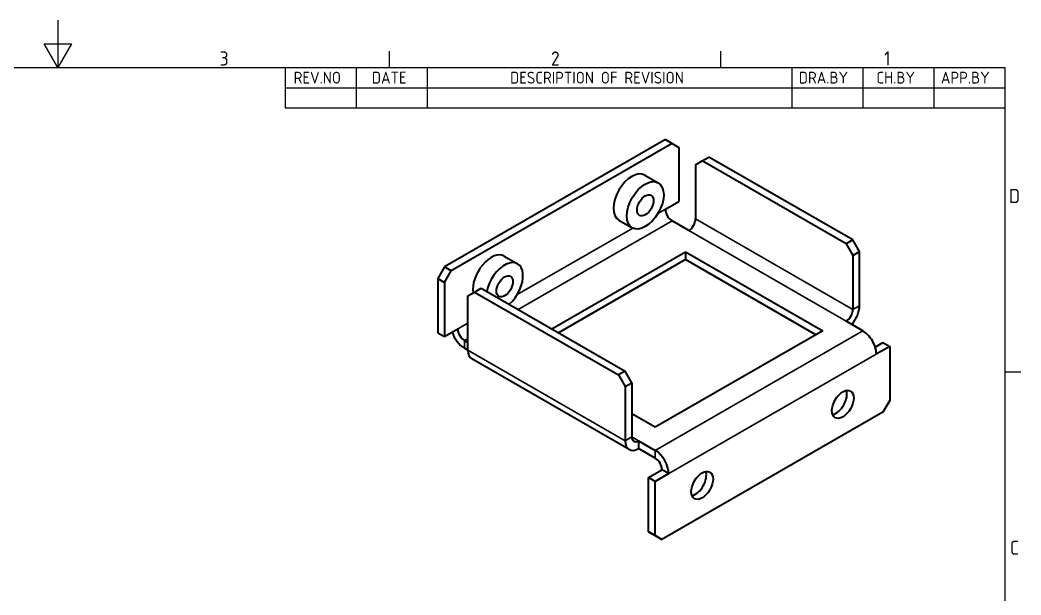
# Model space of a CAD drawing. Header units: millimetres. Extents: x 0 to 420, y 0 to 297.
# Drawn here: x 202 to 413.4, y 175.6 to 297 of the extents above; entities that cross this region are included whole.
import ezdxf

# ---------------------------------------------------------------- set-up
doc = ezdxf.new("R2010")
doc.units = ezdxf.units.MM
doc.layers.get('0').update_dxf_attribs({"color": 3, "lineweight": 25})
for name, color, linetype, lineweight in [('가시적인 것(ISO)', 3, 'Continuous', 40), ('가시적인 좁은 것(ISO)', 3, 'Continuous', 35), ('경계(ISO)', 7, 'Continuous', 25), ('기호(ISO)', 5, 'Continuous', 25)]:
    doc.layers.add(name, color=color, linetype=linetype, lineweight=lineweight)
doc.styles.add('ISO Proportiona M2B', font='isocp.shx')
doc.styles.add('문자 텍스트_M2B', font='isocp.shx')

# ---------------------------------------------------------------- blocks, each defined once
blk = doc.blocks.new('경계 Default Border')
at = {"layer": '경계(ISO)'}
for p, q in [((280, 287.0000076293945), (280, 290.4000091552734)), ((350, 287.0000076293945), (350, 290.4000091552734)), ((410, 222.7499961853027), (413.4000015258789, 222.7499961853027))]:
    blk.add_line(p, q, dxfattribs=at)
at = {"layer": '경계(ISO)', "flags": 128}
for points in [[(210, 297.0000076293945), (210, 287.0000076293945), (207.1132469177246, 292.0000076293945), (212.8867530822754, 292.0000076293945), (210, 287.0000076293945)], [(10, 10), (10, 287.0000076293945), (410, 287.0000076293945), (410, 10), (10, 10)]]:
    blk.add_lwpolyline(points, dxfattribs=at)
at = {"layer": '경계(ISO)', "color": 2, "char_height": 3.00000011920929, "attachment_point": 7, "style": '문자 텍스트_M2B'}
for s, insert in [('3', (244.1685395229535, 287.3713945155963)), ('2', (314.127739416884, 287.3713945155963)), ('1', (384.4860661041481, 287.4)), ('D', (410.878270202895, 258.3463944559917)), ('C', (411.0445395201643, 184.0963944559917))]:
    blk.add_mtext(s, dxfattribs=dict(at, insert=insert))
blk = doc.blocks.new('리비전 내역')
at = {"layer": '기호(ISO)'}
for p, q in [((258, 287.0000076293945), (410, 287.0000076293945)), ((258, 287.0000076293945), (258, 282.7200076293945)), ((273, 287.0000076293945), (273, 282.7200076293945)), ((288, 287.0000076293945), (288, 282.7200076293945)), ((365, 287.0000076293945), (365, 282.7200076293945)), ((380, 287.0000076293945), (380, 282.7200076293945)), ((395, 287.0000076293945), (395, 282.7200076293945)), ((410, 287.0000076293945), (410, 282.7200076293945)), ((258, 282.7200076293945), (410, 282.7200076293945)), ((258, 282.7200076293945), (258, 278.4400076293945)), ((273, 282.7200076293945), (273, 278.4400076293945)), ((288, 282.7200076293945), (288, 278.4400076293945)), ((365, 282.7200076293945), (365, 278.4400076293945)), ((380, 282.7200076293945), (380, 278.4400076293945)), ((395, 282.7200076293945), (395, 278.4400076293945)), ((410, 282.7200076293945), (410, 278.4400076293945)), ((258, 278.4400076293945), (410, 278.4400076293945))]:
    blk.add_line(p, q, dxfattribs=at)
at = {"layer": '기호(ISO)', "color": 2, "char_height": 2.5, "attachment_point": 7, "style": 'ISO Proportiona M2B'}
for s, insert in [('REV.NO', (259.7871163682308, 283.5831900503393)), ('DATE', (276.3142317728366, 283.5831900503393)), ('DESCRIPTION OF REVISION', (305.5070204333629, 283.5831900503393)), ('DRA.BY', (366.4757339553204, 283.5831900503393)), ('CH.BY', (382.8642915086117, 283.5831900503393)), ('APP.BY', (396.4777339604404, 283.5831900503393))]:
    blk.add_mtext(s, dxfattribs=dict(at, insert=insert))

msp = doc.modelspace()

# ---------------------------------------------------------------- linework, layer by layer
at = {"layer": '가시적인 것(ISO)'}
for p, q in [((338.2920808842117, 271.7457993394036), (291.6230333259065, 244.8708822291215)), ((339.706294446585, 270.931407911819), (293.0372468882798, 244.0564908015369)), ((338.2920808842117, 271.7457993394036), (339.706294446585, 270.931407911819)), ((339.706294446585, 270.931407911819), (341.1205080089575, 270.110705089718)), ((341.1205080089575, 270.110705089718), (341.1205080089545, 258.6650453419207)), ((344.656041914891, 266.4459436655877), (346.0702554772648, 267.2666464876885)), ((344.656041914891, 266.4459436655877), (344.6560419148881, 255.0002839177904)), ((346.0702554772648, 267.2666464876885), (347.4844690396377, 268.0810379152728)), ((376.4758470682909, 249.7572307946206), (346.0702554772648, 267.2666464876885)), ((377.8900606306638, 250.571622222205), (347.4844690396377, 268.0810379152728)), ((333.965690236059, 264.270891246371), (336.7941173608056, 262.6421083912019)), ((338.2920808842086, 257.036262486752), (341.1205080089545, 258.6650453419207)), ((328.476335908633, 254.7384734487727), (331.3047630333796, 253.1096905936036)), ((343.2418283525147, 252.5507982405208), (339.7062944465815, 254.5867768094822)), ((377.8900606306638, 250.571622222205), (376.4758470682909, 249.7572307946206)), ((376.4758470682909, 249.7572307946206), (377.8900606306638, 247.3077451173508)), ((379.3042741930367, 248.1221365449351), (377.8900606306638, 250.571622222205)), ((314.2997699352953, 231.8122181124467), (342.5347215713294, 248.0716453888065)), ((342.5347215713294, 248.0716453888065), (371.5260995999822, 231.3766211233233)), ((342.5347215713294, 248.0716453888065), (342.534721571329, 246.4365511391212)), ((377.8900606306638, 247.3077451173508), (379.3042741930367, 248.1221365449351)), ((379.3042741930337, 236.6764767971378), (379.3042741930367, 248.1221365449351)), ((304.2672054262284, 247.1686712671006), (307.095632550975, 245.5398884119315)), ((342.534721571329, 246.4365511391212), (315.7194634544926, 230.9946709876042)), ((370.1064060807844, 230.5590739984805), (342.534721571329, 246.4365511391212)), ((377.8900606306638, 247.3077451173508), (377.8900606306609, 235.8620853695535)), ((291.6230333259065, 244.8708822291215), (290.2088197635331, 242.4213965518518)), ((293.0372468882798, 244.0564908015369), (291.6230333259065, 244.8708822291215)), ((291.6230333259065, 241.6070051242673), (293.0372468882798, 244.0564908015369)), ((290.2088197635331, 242.4213965518518), (291.6230333259065, 241.6070051242673)), ((290.2088197635331, 242.4213965518518), (290.2088197635302, 230.9757368040546)), ((291.6230333259065, 241.6070051242673), (291.6230333259035, 230.1613453764701)), ((296.572780794213, 238.7566351277214), (297.9869943565867, 239.5773379498221)), ((297.9869943565867, 239.5773379498221), (299.4012079189596, 240.3917293774064)), ((297.9869943565867, 239.5773379498221), (328.3925859476128, 222.0679222567543)), ((299.4012079189596, 240.3917293774064), (329.8067995099857, 222.8823136843386)), ((296.57278079421, 227.3109753799241), (296.572780794213, 238.7566351277214)), ((380.0113809742208, 231.3766211233225), (376.4758470682875, 233.4125996922839)), ((290.2088197635302, 230.9757368040546), (291.6230333259035, 230.1613453764701)), ((291.6230333259035, 230.1613453764701), (294.4514604506492, 231.7901282316386)), ((371.5260995999822, 231.3766211233233), (336.17076054066, 211.0168354337157)), ((295.8656740130221, 229.3406425543688), (296.5727807942104, 228.9334468405755)), ((382.5907136470627, 227.9629886691726), (384.2540216613392, 228.920824051536)), ((384.2540216613392, 228.920824051536), (385.6682352237124, 228.1064326239515)), ((296.572801946453, 227.2983404101236), (295.8656740130217, 227.7055483046834)), ((385.6682352237124, 228.1064326239515), (382.8398080989666, 226.4776497687828)), ((385.6682352237124, 228.1064326239515), (385.6682352237095, 216.6607728761542)), ((330.6390977883918, 206.3352259422746), (297.4050790726191, 225.4734244905115)), ((329.8067995099857, 222.8823136843386), (328.3925859476128, 222.0679222567543)), ((328.3925859476128, 222.0679222567543), (329.8067995099857, 219.6184365794844)), ((331.2210130723586, 220.4328280070687), (329.8067995099857, 222.8823136843386)), ((329.8067995099857, 219.6184365794844), (331.2210130723586, 220.4328280070687)), ((331.2210130723586, 220.4328280070687), (331.2210130723556, 208.9871682592715)), ((329.8067995099857, 219.6184365794844), (329.8067995099827, 208.1727768316872)), ((385.6682352237095, 216.6607728761542), (384.2540216613362, 214.2112871988846)), ((336.17076054066, 211.0168354337157), (331.2210130723569, 213.8672054302597)), ((384.2540216613362, 214.2112871988846), (337.584974103031, 187.3363700886026)), ((332.6352266347282, 208.1664654371705), (332.6352266347277, 206.5313711874852)), ((332.6352266347282, 208.1664654371705), (336.1707605406614, 206.1304868682091)), ((336.170760540661, 204.4953926185238), (332.6352266347277, 206.5313711874852)), ((334.7565469782882, 200.4171240860854), (337.5849741030339, 202.0459069412539)), ((338.9991876654071, 201.2315155136694), (336.1707605406615, 199.6027326585008)), ((338.9991876654071, 201.2315155136694), (337.5849741030339, 202.0459069412539)), ((336.1707605406615, 199.6027326585008), (334.7565469782882, 200.4171240860854)), ((334.7565469782853, 188.9714643382881), (334.7565469782882, 200.4171240860854)), ((336.1707605406585, 188.1570729107036), (336.1707605406615, 199.6027326585008)), ((336.1707605406585, 188.1570729107036), (334.7565469782853, 188.9714643382881)), ((334.7565469782853, 188.9714643382881), (336.1707605406577, 188.1507615161871)), ((337.584974103031, 187.3363700886026), (336.1707605406585, 188.1570729107036)), ((336.1707605406577, 188.1507615161871), (337.584974103031, 187.3363700886026))]:
    msp.add_line(p, q, dxfattribs=at)
for centre, major_axis, ratio, start_param, end_param in [((331.221013072346, 259.5046823475719), (-2.744677163713003, -4.766208898799165), 0.5780931159156388, 3.141592674663238, 6.283185307179595), ((339.706294446582, 256.2218710591675), (-0.9980644231682627, 1.73316687229067), 0.5780931159159813, 0.7873318718207152, 2.358128198615596), ((343.2418283525152, 254.1858924902061), (-0.9980644231684669, -1.733166872290544), 0.5780931159156389, 0.7834644549743359, 2.354260781769254), ((301.5225282625154, 242.4024623683015), (2.744677163713287, 4.766208898798999), 0.5780931159156389, 0, 2.530971714143687), ((304.350955387262, 240.7736795131324), (2.744677163713288, 4.766208898798998), 0.5780931159156388, 4.178033609367635, 8.38833700499176), ((376.475847068288, 235.0476939419692), (-0.9980644231684669, -1.733166872290544), 0.5780931159156389, 0.7834644549743359, 2.354260781769254), ((376.475847068288, 235.0476939419692), (1.996128846336739, 3.466333744581227), 0.5780931159156389, 4.350291589648608, 5.495853435358811), ((295.8656740130226, 230.9757368040541), (-1.996128846336528, 3.46633374458133), 0.5780931159159789, 1.210160681113727, 2.358128198615605), ((295.8656740130226, 230.9757368040541), (0.9980644231684661, -1.733166872290545), 0.5780931159159812, 3.928924525410036, 5.499720852204918), ((380.01138097422, 228.1064326239519), (-1.996128846336929, 3.466333744581094), 0.5780931159159798, 3.928924525410025, 5.499720852204944), ((299.4012079189558, 228.9397582350927), (-1.996128846336747, -3.466333744581229), 0.5780931159156389, 5.49585343535882, 6.283185307179608), ((374.3545267247273, 216.6797070597046), (1.621854687648425, 2.816396167472332), 0.5780931159156388, 3.590857700694123, 5.83392026007439), ((332.6352266347286, 209.8015596868558), (-1.996128846336731, -3.466333744581214), 0.5780931159156388, 5.495853435358811, 7.0666497621537), ((332.6352266347286, 209.8015596868558), (-0.9980644231683676, -1.733166872290611), 0.5780931159156388, 5.495853435358811, 7.066649762153751), ((336.1707605406605, 202.8602983688385), (1.996128846336522, -3.466333744581335), 0.5780931159159813, 0.7873318718207258, 2.358128198615621), ((336.1707605406605, 202.8602983688385), (-0.9980644231684681, 1.733166872290549), 0.5780931159159813, 3.928924525410036, 5.499720852204944), ((344.6560419148967, 199.5774870804342), (1.621854687648424, 2.816396167472331), 0.5780931159156389, 3.590857700694123, 5.83392026007439)]:
    msp.add_ellipse(centre, major_axis=major_axis, ratio=ratio, start_param=start_param, end_param=end_param, dxfattribs=at)
for centre, major_axis, ratio in [((334.0494401970926, 257.8758994924028), (-2.744677163713285, -4.766208898799001), 0.5780931159156388), ((334.0494401970926, 257.8758994924028), (-1.226870692179838, -2.130495377763154), 0.5780931159156388), ((304.350955387262, 240.7736795131324), (-1.226870692179838, -2.130495377763154), 0.5780931159156388), ((375.7687402871006, 215.8653156321201), (-1.621854687648761, -2.816396167472137), 0.578093115915639), ((346.07025547727, 198.7630956528497), (-1.621854687648761, -2.816396167472137), 0.578093115915639)]:
    msp.add_ellipse(centre, major_axis=major_axis, ratio=ratio, dxfattribs=at)
at = {"layer": '가시적인 좁은 것(ISO)'}
for p, q in [((336.7070935762633, 256.1235289995587), (338.2920808842086, 257.036262486752)), ((339.7062944465815, 254.5867768094822), (307.2287021234287, 235.8841752503695)), ((344.6560419148881, 255.0002839177904), (377.8900606306609, 235.8620853695535)), ((307.0086087664327, 239.0213090202884), (331.3917868179203, 253.0626474084416)), ((376.4758470682875, 233.4125996922839), (343.2418283525147, 252.5507982405208)), ((377.8900606306609, 235.8620853695535), (379.3042741930337, 236.6764767971378)), ((294.4514604506492, 231.7901282316386), (296.5727807942114, 233.0117153730168)), ((336.1707605406614, 206.1304868682091), (380.0113809742208, 231.3766211233225)), ((296.5727807942106, 229.7478382681621), (295.8656740130221, 229.3406425543688)), ((295.8656740130221, 229.3406425543688), (295.8656740130217, 227.7055483046834)), ((296.57278079421, 227.3109753799241), (329.8067995099827, 208.1727768316872)), ((382.8398080989666, 226.4776497687828), (338.9991876654071, 201.2315155136694)), ((329.8067995099827, 208.1727768316872), (331.2210130723556, 208.9871682592715)), ((331.2210236484771, 208.9808507743712), (332.6352266347282, 208.1664654371705)), ((336.1707605406614, 206.1304868682091), (336.170760540661, 204.4953926185238))]:
    msp.add_line(p, q, dxfattribs=at)

# ---------------------------------------------------------------- block references
msp.add_blockref('경계 Default Border', (0, 0))
at = {"layer": '기호(ISO)'}
msp.add_blockref('리비전 내역', (0, 0), dxfattribs=at)

doc.saveas('drawing.dxf')
